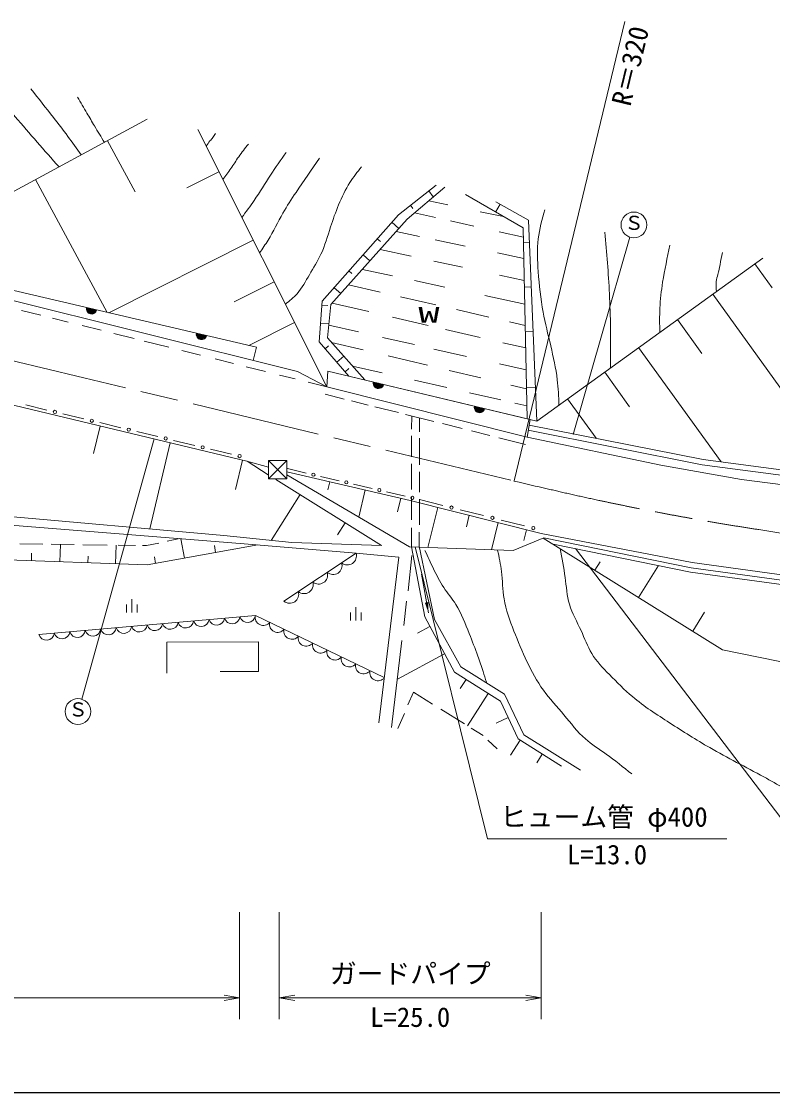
# Model space of a CAD drawing. Units: millimetres, scale not verified. Extents: x 40000 to 680000, y 20000 to 380000.
# Drawn here: x 186872 to 256994, y 205000 to 304984 of the extents above; entities that cross this region are included whole.
import ezdxf
from ezdxf.enums import TextEntityAlignment as Align

# ---------------------------------------------------------------- set-up
doc = ezdxf.new("R2010")
doc.units = ezdxf.units.MM
doc.header["$LTSCALE"] = 1000
doc.linetypes.add('CHAIN', pattern=[18.5, 12, -1.5, 3.5, -1.5])
for name, color, linetype, lineweight in [('M-BGD', 7, 'Continuous', 13), ('M-BMK', 2, 'CHAIN', 13), ('M-STR-HTXT', 7, 'Continuous', 13), ('M-STR-STR3', 7, 'Continuous', 13), ('M-STR-STRC', 7, 'Continuous', 13), ('M-TTL-BAND', 7, 'Continuous', 25)]:
    doc.layers.add(name, color=color, linetype=linetype, lineweight=lineweight)
doc.styles.add('ＭＳ ゴシック', font='')
doc.styles.get('ＭＳ ゴシック').set_extended_font_data('MS Gothic')

# ---------------------------------------------------------------- blocks, each defined once
blk = doc.blocks.new('filled_arrow')
at = {"color": 0, "linetype": 'Continuous', "lineweight": -2}
blk.add_solid([(7.5, 1.25), (0, 0), (7.5, -1.25)], dxfattribs=at)
blk = doc.blocks.new('open_arrow')
at = {"color": 0, "linetype": 'Continuous', "lineweight": -2}
blk.add_lwpolyline([(7.5, 1.25), (0, 0), (7.5, -1.25)], dxfattribs=at)

msp = doc.modelspace()

# ---------------------------------------------------------------- linework, layer by layer
at = {"layer": 'M-BGD'}
for p, q in [((177429, 284411), (198614, 295846)), ((215385, 270864), (203333, 294892)), ((197479, 289077), (194906, 293844)), ((194873, 277828), (188186, 290217)), ((202317, 289439), (205314, 290942)), ((225599, 289713), (222059, 286934)), ((222886, 286537), (226394, 289515)), ((225324, 288607), (224892, 289158)), ((224890, 288238), (226669, 287862)), ((228313, 288820), (233707, 285709)), ((234203, 286437), (231159, 288158)), ((223422, 287515), (223184, 287818)), ((223573, 287120), (225513, 286683)), ((229693, 287224), (231881, 286762)), ((231143, 287188), (231562, 287930)), ((222059, 286934), (214944, 278859)), ((215771, 278561), (222886, 286537)), ((222108, 285665), (221451, 286244)), ((226928, 286365), (229117, 285872)), ((234996, 267686), (234203, 286437)), ((221843, 285367), (224035, 284907)), ((231463, 285344), (233726, 284835)), ((233707, 285709), (234088, 267903)), ((195029, 277792), (208517, 284557)), ((220399, 284427), (220090, 284700)), ((225508, 284599), (228287, 284016)), ((233736, 284360), (234290, 284383)), ((219406, 282636), (218768, 283199)), ((220362, 283708), (223268, 283078)), ((231306, 283382), (233768, 282866)), ((225380, 282620), (228043, 282042)), ((234996, 267686), (256071, 282888)), ((256946, 280128), (255338, 282359)), ((177852, 281001), (212653, 272293)), ((178031, 281754), (208820, 274578)), ((217723, 281440), (217439, 281691)), ((218697, 281841), (221524, 281234)), ((231505, 281291), (233812, 280791)), ((206727, 278808), (210461, 280681)), ((216677, 279576), (216057, 280122)), ((217414, 280403), (220351, 279725)), ((223579, 280793), (226401, 280187)), ((233825, 280182), (234467, 280209)), ((222256, 279286), (225547, 278527)), ((230132, 279386), (233859, 278585)), ((263812, 262319), (251403, 279521)), ((145845, 278790), (207906, 263939)), ((188673, 277565), (186886, 278013)), ((214944, 278859), (214679, 275087)), ((215473, 278462), (214919, 278501)), ((215440, 275451), (215771, 278561)), ((215887, 278691), (219291, 277902)), ((227474, 278083), (230519, 277380)), ((191245, 276920), (189778, 277288)), ((221512, 277387), (224844, 276614)), ((250400, 273996), (248122, 277154)), ((194303, 276153), (192544, 276594)), ((208098, 274746), (212365, 276886)), ((215580, 276766), (214801, 276821)), ((215565, 276624), (218324, 275999)), ((226466, 276238), (229708, 275486)), ((232448, 276936), (233902, 276600)), ((233915, 276002), (234643, 276032)), ((197412, 275373), (195513, 275849)), ((200624, 274567), (198341, 275140)), ((214679, 275087), (217425, 271883)), ((218938, 271522), (215440, 275451)), ((215833, 275010), (218760, 274316)), ((220569, 275491), (223566, 274812)), ((231813, 274998), (233947, 274504)), ((203588, 273824), (201842, 274261)), ((208820, 274578), (208508, 273330)), ((215539, 274690), (215240, 274433)), ((225383, 274400), (228413, 273714)), ((252184, 263865), (244489, 274533)), ((206683, 273047), (204950, 273482)), ((216973, 273729), (216322, 273170)), ((221118, 273757), (224790, 272887)), ((231506, 273013), (233990, 272451)), ((209642, 272305), (207838, 272758)), ((212413, 271610), (210964, 271973)), ((212653, 272293), (215385, 270864)), ((215385, 270864), (215487, 272346)), ((215487, 272346), (234364, 267837)), ((215487, 272346), (234996, 267686)), ((217426, 272572), (217085, 272280)), ((217786, 272815), (220562, 272182)), ((226816, 272407), (229749, 271711)), ((243646, 269024), (241321, 272249)), ((215385, 270864), (213653, 271299)), ((223580, 271493), (226574, 270810)), ((232554, 271046), (234028, 270697)), ((215215, 270185), (217011, 269736)), ((215385, 270864), (234082, 266186)), ((228706, 270324), (231613, 269660)), ((234026, 270797), (234863, 270832)), ((187289, 269181), (189259, 268710)), ((217690, 269566), (219249, 269176)), ((219872, 269020), (222088, 268465)), ((232937, 269358), (234062, 269101)), ((240512, 266074), (237859, 269752)), ((190737, 268356), (192707, 267885)), ((222727, 268305), (225369, 267644)), ((223302, 268162), (223299, 266914)), ((224041, 267977), (224038, 266683)), ((193599, 264648), (194213, 267216)), ((194185, 267531), (196155, 267060)), ((226194, 267438), (228011, 266983)), ((234082, 266186), (234364, 267837)), ((234275, 267313), (250513, 264087)), ((197632, 266706), (199603, 266235)), ((223298, 266313), (223294, 264327)), ((224037, 266082), (224031, 263588)), ((228887, 266764), (230609, 266333)), ((231433, 266127), (233913, 265506)), ((234082, 266186), (246557, 263560)), ((250431, 263593), (234178, 266823)), ((198849, 257615), (200771, 265647)), ((201080, 265881), (203050, 265410)), ((204528, 265056), (206498, 264585)), ((206859, 261307), (207511, 264034)), ((211641, 263996), (209941, 263996)), ((209941, 263996), (209941, 262296)), ((211641, 263996), (209941, 262296)), ((209941, 263996), (211641, 262296)), ((211641, 262296), (211641, 263996)), ((250513, 264087), (263881, 262309)), ((207906, 263939), (209941, 263380)), ((209903, 262668), (207940, 263931)), ((211709, 263241), (213468, 262830)), ((223292, 263680), (223287, 261278)), ((246557, 263560), (254091, 262222)), ((263815, 261814), (250431, 263593)), ((209941, 262296), (211641, 262296)), ((220490, 256053), (210621, 262237)), ((211641, 262949), (223148, 260273)), ((211641, 262649), (223099, 255954)), ((214788, 262521), (216547, 262110)), ((215491, 261249), (215668, 262012)), ((224030, 262941), (224026, 261047)), ((254091, 262222), (265887, 260686)), ((217866, 261801), (219626, 261390)), ((218362, 258722), (218949, 261249)), ((220945, 261082), (222705, 260671)), ((166331, 260513), (205771, 256998)), ((210197, 256532), (212884, 260819)), ((221993, 259204), (222288, 260473)), ((223148, 260273), (235402, 257194)), ((223286, 260585), (223281, 258460)), ((224024, 260400), (224019, 257998)), ((224024, 260362), (226205, 259814)), ((224807, 255890), (225744, 259621)), ((227841, 259403), (230022, 258855)), ((176549, 258701), (207303, 256259)), ((216374, 257056), (217083, 258188)), ((228414, 257813), (228682, 258883)), ((230745, 255667), (231383, 258204)), ((231658, 258444), (233839, 257896)), ((205771, 256998), (212112, 256330)), ((223280, 257721), (223276, 255947)), ((224017, 257305), (224014, 256007)), ((233771, 256546), (234021, 257541)), ((235402, 257194), (249487, 254479)), ((186722, 256226), (188883, 256195)), ((189646, 256185), (191810, 256154)), ((190525, 256172), (190467, 254544)), ((192612, 256142), (194890, 256110)), ((195704, 256099), (195643, 254361)), ((195892, 256096), (197535, 256073)), ((198177, 256064), (198533, 256058)), ((198533, 256058), (199687, 256298)), ((198614, 254257), (208951, 256118)), ((200470, 256461), (201657, 256707)), ((201762, 256699), (202089, 254882)), ((204881, 256072), (205001, 255407)), ((207303, 256259), (218115, 255338)), ((212112, 256330), (220490, 256053)), ((224014, 256007), (225419, 249170)), ((232774, 255591), (235633, 256780)), ((235589, 256761), (252327, 246339)), ((235633, 256780), (249406, 253985)), ((236500, 256194), (249341, 253590)), ((187825, 255353), (187800, 254638)), ((193087, 255080), (193064, 254452)), ((199283, 255018), (199395, 254397)), ((211376, 250870), (218115, 255338)), ((211376, 250870), (218115, 255338)), ((218115, 255338), (222119, 254977)), ((222119, 254977), (220237, 239520)), ((222980, 251831), (223312, 255120)), ((223099, 255954), (232774, 255591)), ((223276, 255947), (224532, 249392)), ((181595, 254857), (198614, 254257)), ((240885, 254531), (240406, 253762)), ((246331, 254201), (244479, 251226)), ((249406, 253985), (264091, 251964)), ((249487, 254479), (264148, 252461)), ((224227, 253378), (224874, 249775)), ((249341, 253590), (264041, 251567)), ((197178, 251069), (197178, 249819)), ((196678, 250569), (196678, 249819)), ((197678, 249819), (197678, 250569)), ((218085, 250317), (218085, 249067)), ((222562, 248601), (222832, 250870)), ((188500, 247766), (208715, 249540)), ((188500, 247766), (208715, 249540)), ((208715, 249540), (220750, 243730)), ((208715, 249540), (220750, 243730)), ((217585, 249817), (217585, 249067)), ((218585, 249067), (218585, 249817)), ((224532, 249392), (227303, 244255)), ((225419, 249170), (227887, 244754)), ((250641, 249848), (249537, 248076)), ((223849, 247881), (225009, 248507)), ((200437, 247027), (209011, 247064)), ((200437, 244144), (200437, 247027)), ((209011, 247064), (209011, 244292)), ((221428, 239081), (222395, 247206)), ((221964, 243581), (226381, 245965)), ((252327, 246339), (270974, 242492)), ((209011, 244292), (205426, 244292)), ((227303, 244255), (231590, 241520)), ((227887, 244754), (231960, 242186)), ((227844, 242722), (228383, 243566)), ((222955, 241179), (223460, 242370)), ((223460, 242370), (225246, 241264)), ((228520, 239237), (230444, 242252)), ((231960, 242186), (233771, 238379)), ((231590, 241520), (233253, 238010)), ((222019, 238970), (222618, 240384)), ((226028, 240780), (228243, 239408)), ((231204, 239494), (232303, 240015)), ((228854, 239030), (229964, 238342)), ((233253, 238010), (237281, 235460)), ((233771, 238379), (239055, 235090)), ((230424, 237908), (231295, 237086)), ((232527, 236504), (233415, 237907)), ((234988, 235790), (235495, 236591))]:
    msp.add_line(p, q, dxfattribs=at)
for centre in [(189998, 268533), (193446, 267708), (196894, 266883), (200341, 266058), (203789, 265233), (207237, 264408), (214128, 262675), (217207, 261956), (220286, 261236), (223364, 260516), (227023, 259609), (230840, 258650), (234657, 257691)]:
    msp.add_circle(centre, 150, dxfattribs=at)
for centre, radius, start, end in [((193425, 278166), 500, 166.87955, 346.87955), ((193425, 278166), 500, 166.87955, 346.87955), ((193425, 278166), 450, 166.87955, 346.87955), ((193425, 278166), 400, 166.87955, 346.87955), ((193425, 278166), 350, 166.87955, 346.87955), ((193425, 278166), 300, 166.87955, 346.87955), ((193425, 278166), 250, 166.87955, 346.87955), ((193425, 278166), 200, 166.87955, 346.87955), ((193425, 278166), 150, 166.87955, 346.87955), ((193425, 278166), 100, 166.87955, 346.87955), ((193425, 278166), 50, 166.87955, 346.87955), ((203688, 275774), 500, 166.87955, 346.87955), ((203688, 275774), 500, 166.87955, 346.87955), ((203688, 275774), 450, 166.87955, 346.87955), ((203688, 275774), 400, 166.87955, 346.87955), ((203688, 275774), 350, 166.87955, 346.87955), ((203688, 275774), 300, 166.87955, 346.87955), ((203688, 275774), 250, 166.87955, 346.87955), ((203688, 275774), 200, 166.87955, 346.87955), ((203688, 275774), 150, 166.87955, 346.87955), ((203688, 275774), 100, 166.87955, 346.87955), ((203688, 275774), 50, 166.87955, 346.87955), ((220206, 271219), 500, 166.56497, 346.56497), ((220206, 271219), 500, 166.56497, 346.56497), ((220206, 271219), 450, 166.56497, 346.56497), ((220206, 271219), 400, 166.56497, 346.56497), ((220206, 271219), 350, 166.56497, 346.56497), ((220206, 271219), 300, 166.56497, 346.56497), ((220206, 271219), 250, 166.56497, 346.56497), ((220206, 271219), 200, 166.56497, 346.56497), ((220206, 271219), 150, 166.56497, 346.56497), ((220206, 271219), 100, 166.56497, 346.56497), ((220206, 271219), 50, 166.56497, 346.56497), ((229645, 268964), 500, 166.56497, 346.56497), ((229645, 268964), 500, 166.56497, 346.56497), ((229645, 268964), 450, 166.56497, 346.56497), ((229645, 268964), 400, 166.56497, 346.56497), ((229645, 268964), 350, 166.56497, 346.56497), ((229645, 268964), 300, 166.56497, 346.56497), ((229645, 268964), 250, 166.56497, 346.56497), ((229645, 268964), 200, 166.56497, 346.56497), ((229645, 268964), 150, 166.56497, 346.56497), ((229645, 268964), 100, 166.56497, 346.56497), ((229645, 268964), 50, 166.56497, 346.56497), ((217306, 255095), 845, 230.38646, 16.69902), ((215958, 254201), 845, 230.38646, 16.69902), ((214610, 253308), 845, 230.38646, 16.69902), ((213262, 252414), 845, 230.38646, 16.69902), ((211914, 251521), 845, 230.38646, 16.69902), ((202205, 249107), 738, 195.77176, 354.25811), ((203649, 249233), 738, 195.77176, 354.25811), ((205093, 249360), 738, 195.77176, 354.25811), ((206537, 249487), 738, 195.77176, 354.25811), ((207981, 249613), 738, 195.77176, 354.25811), ((209453, 249360), 759, 166.34396, 322.12073), ((190654, 248093), 738, 195.77176, 354.25811), ((192098, 248220), 738, 195.77176, 354.25811), ((193542, 248346), 738, 195.77176, 354.25811), ((194986, 248473), 738, 195.77176, 354.25811), ((196430, 248600), 738, 195.77176, 354.25811), ((197874, 248727), 738, 195.77176, 354.25811), ((199318, 248853), 738, 195.77176, 354.25811), ((200762, 248980), 738, 195.77176, 354.25811), ((210790, 248715), 759, 166.34396, 322.12073), ((212127, 248069), 759, 166.34396, 322.12073), ((189210, 247966), 738, 195.77176, 354.25811), ((213464, 247424), 759, 166.34396, 322.12073), ((214802, 246778), 759, 166.34396, 322.12073), ((216139, 246133), 759, 166.34396, 322.12073), ((217476, 245487), 759, 166.34396, 322.12073), ((218813, 244842), 759, 166.34396, 322.12073), ((220150, 244196), 759, 166.34396, 322.12073)]:
    msp.add_arc(centre, radius, start, end, dxfattribs=at)
for points, knots in [([(182706, 299749), (183204, 299293), (183702, 298837), (184183, 298363), (184919, 297637), (185613, 296869), (186295, 296090), (186982, 295306), (187655, 294512), (188338, 293725), (189015, 292947), (189700, 292175), (190385, 291404)], [0, 0, 0, 0, 1, 1, 1, 2, 2, 2, 3, 3, 3, 4, 4, 4, 4]), ([(192447, 292517), (192039, 293100), (191631, 293682), (191209, 294253), (190768, 294851), (190311, 295436), (189854, 296021), (189159, 296911), (188462, 297798), (187764, 298685)], [0, 0, 0, 0, 1, 1, 1, 2, 2, 2, 3, 3, 3, 3]), ([(194624, 293692), (194311, 294203), (193999, 294713), (193692, 295227), (193454, 295626), (193219, 296027), (192983, 296428), (192692, 296920), (192401, 297411), (192109, 297902)], [0, 0, 0, 0, 1, 1, 1, 2, 2, 2, 3, 3, 3, 3]), ([(204118, 293327), (204233, 293497), (204348, 293666), (204474, 293827), (204559, 293936), (204650, 294040), (204732, 294150), (204825, 294274), (204908, 294406), (204990, 294537)], [0, 0, 0, 0, 1, 1, 1, 2, 2, 2, 3, 3, 3, 3]), ([(205671, 290232), (205921, 290567), (206172, 290903), (206410, 291247), (206661, 291610), (206898, 291983), (207152, 292344), (207439, 292752), (207747, 293144), (208055, 293537)], [0, 0, 0, 0, 1, 1, 1, 2, 2, 2, 3, 3, 3, 3]), ([(207449, 286686), (207841, 287212), (208234, 287738), (208603, 288279), (209130, 289050), (209611, 289851), (210119, 290634), (210588, 291354), (211079, 292058), (211571, 292763)], [0, 0, 0, 0, 1, 1, 1, 2, 2, 2, 3, 3, 3, 3]), ([(209105, 283385), (209375, 283775), (209645, 284166), (209894, 284569), (210394, 285385), (210805, 286254), (211281, 287086), (211660, 287748), (212080, 288387), (212506, 289021), (213227, 290094), (213964, 291154), (214700, 292215)], [0, 0, 0, 0, 1, 1, 1, 2, 2, 2, 3, 3, 3, 4, 4, 4, 4]), ([(211511, 278588), (211896, 278897), (212280, 279207), (212603, 279569), (213069, 280093), (213406, 280727), (213765, 281344), (214133, 281977), (214523, 282592), (214829, 283247), (215208, 284059), (215457, 284934), (215732, 285795), (215955, 286494), (216196, 287183), (216474, 287860), (216773, 288585), (217116, 289297), (217539, 289956), (217862, 290461), (218233, 290935), (218603, 291408)], [0, 0, 0, 0, 1, 1, 1, 2, 2, 2, 3, 3, 3, 4, 4, 4, 5, 5, 5, 6, 6, 6, 7, 7, 7, 7]), ([(237054, 269171), (237020, 269962), (236987, 270753), (236893, 271537), (236767, 272601), (236530, 273652), (236281, 274698), (236029, 275751), (235765, 276800), (235571, 277860), (235343, 279104), (235211, 280364), (235119, 281634), (235045, 282658), (234997, 283689), (235119, 284698), (235230, 285613), (235481, 286511), (235732, 287408)], [0, 0, 0, 0, 1, 1, 1, 2, 2, 2, 3, 3, 3, 4, 4, 4, 5, 5, 5, 6, 6, 6, 6]), ([(241853, 272633), (241865, 273880), (241876, 275128), (241861, 276376), (241849, 277441), (241817, 278506), (241764, 279569), (241670, 281486), (241507, 283399), (241345, 285311)], [0, 0, 0, 0, 1, 1, 1, 2, 2, 2, 3, 3, 3, 3]), ([(246464, 275958), (246451, 276711), (246439, 277464), (246474, 278215), (246512, 279024), (246606, 279832), (246732, 280634), (246914, 281793), (247162, 282939), (247409, 284086)], [0, 0, 0, 0, 1, 1, 1, 2, 2, 2, 3, 3, 3, 3]), ([(251744, 279767), (251717, 280080), (251689, 280393), (251732, 280698), (251764, 280927), (251835, 281150), (251893, 281376), (251971, 281675), (252028, 281977), (252087, 282279), (252160, 282656), (252236, 283032), (252313, 283408)], [0, 0, 0, 0, 1, 1, 1, 2, 2, 2, 3, 3, 3, 4, 4, 4, 4]), ([(224543, 255597), (224804, 255029), (225064, 254462), (225336, 253898), (225626, 253296), (225928, 252698), (226298, 252143), (226658, 251603), (227083, 251104), (227430, 250558), (227963, 249721), (228313, 248773), (228676, 247841), (228948, 247141), (229228, 246451), (229484, 245749), (229658, 245273), (229821, 244792), (229972, 244309), (230076, 243977), (230175, 243643), (230274, 243310)], [0, 0, 0, 0, 1, 1, 1, 2, 2, 2, 3, 3, 3, 4, 4, 4, 5, 5, 5, 6, 6, 6, 7, 7, 7, 7]), ([(231322, 255645), (231467, 254982), (231612, 254319), (231691, 253647), (231792, 252797), (231789, 251933), (231924, 251091), (232090, 250056), (232465, 249056), (232853, 248072), (233230, 247112), (233620, 246167), (234061, 245238), (234502, 244309), (234994, 243397), (235594, 242566), (236181, 241753), (236870, 241017), (237522, 240244), (238168, 239476), (238776, 238670), (239519, 238014), (240114, 237489), (240794, 237059), (241447, 236597), (242274, 236012), (243057, 235375), (243840, 234738)], [0, 0, 0, 0, 1, 1, 1, 2, 2, 2, 3, 3, 3, 4, 4, 4, 5, 5, 5, 6, 6, 6, 7, 7, 7, 8, 8, 8, 9, 9, 9, 9]), ([(237164, 255781), (237337, 254888), (237510, 253995), (237627, 253086), (237736, 252240), (237797, 251379), (238037, 250574), (238291, 249726), (238743, 248940), (239116, 248119), (239443, 247399), (239709, 246652), (240111, 245987), (240551, 245261), (241153, 244633), (241756, 244017), (242459, 243298), (243161, 242595), (243921, 241957), (244998, 241052), (246190, 240279), (247380, 239513), (248618, 238717), (249854, 237928), (251125, 237197), (252780, 236244), (254494, 235388), (256171, 234467), (257455, 233763), (258717, 233020), (259979, 232278)], [0, 0, 0, 0, 1, 1, 1, 2, 2, 2, 3, 3, 3, 4, 4, 4, 5, 5, 5, 6, 6, 6, 7, 7, 7, 8, 8, 8, 9, 9, 9, 10, 10, 10, 10])]:
    msp.add_open_spline(points, degree=3, knots=knots, dxfattribs=at)
at = {"layer": 'M-BMK'}
msp.add_line((166919, 277920), (232840, 262080), dxfattribs=at)
msp.add_open_spline([(232840, 262080), (235484, 261464), (238128, 260848), (240782, 260278), (244133, 259559), (247500, 258913), (250877, 258334), (254832, 257655), (258802, 257067), (262772, 256480)], degree=3, knots=[0, 0, 0, 0, 1, 1, 1, 2, 2, 2, 3, 3, 3, 3], dxfattribs=at)
at = {"layer": 'M-STR-HTXT'}
msp.add_line((232856, 262108), (243198, 304984), dxfattribs=at)
at = {"layer": 'M-STR-STR3'}
for p, q in [((223628, 255934), (230378, 228694)), ((230378, 228694), (252716, 228694)), ((207237, 221842), (207237, 211842)), ((210943, 221842), (210943, 211842)), ((235402, 221842), (235402, 211842)), ((116922, 213842), (207237, 213842)), ((210943, 213842), (235402, 213842))]:
    msp.add_line(p, q, dxfattribs=at)
at = {"layer": 'M-STR-STRC'}
for p, q in [((243674, 284850), (238365, 266437)), ((192512, 241713), (199271, 266009)), ((259171, 228803), (238581, 255772))]:
    msp.add_line(p, q, dxfattribs=at)
for centre in [(244049, 285989), (192150, 240569)]:
    msp.add_circle(centre, 1200, dxfattribs=at)
at = {"layer": 'M-TTL-BAND'}
msp.add_line((40000, 205000), (579000, 205000), dxfattribs=at)

# ---------------------------------------------------------------- block references
at = {"layer": 'M-BGD', "xscale": 133, "yscale": 133, "rotation": 100.2}
msp.add_blockref('filled_arrow', (224874, 249775), dxfattribs=at)
at = {"layer": 'M-STR-STR3', "xscale": 193, "yscale": 193, "rotation": 180}
for p in [(207237, 213842), (235402, 213842)]:
    msp.add_blockref('open_arrow', p, dxfattribs=at)
at = {"layer": 'M-STR-STR3', "xscale": 193, "yscale": 193}
msp.add_blockref('open_arrow', (210943, 213842), dxfattribs=at)

# ---------------------------------------------------------------- texts
at = {"layer": 'M-BGD', "style": 'ＭＳ ゴシック', "width": 2}
msp.add_text('W', height=1466, dxfattribs=at).set_placement((223919, 277592), align=Align.MIDDLE_LEFT)
at = {"layer": 'M-STR-HTXT', "style": 'ＭＳ ゴシック'}
msp.add_text('R＝320', height=1833, rotation=76.439, dxfattribs=at).set_placement((244250, 296849), align=Align.BOTTOM_LEFT)
at = {"layer": 'M-STR-STR3', "style": 'ＭＳ ゴシック'}
for s, p in [('ヒューム管 φ400', (231547, 229268)), ('L=13.0', (237797, 225756)), ('ガードパイプ', (215672, 214638)), ('L=25.0', (219422, 210579))]:
    msp.add_text(s, height=1833, dxfattribs=at).set_placement(p, align=Align.BOTTOM_LEFT)
at = {"layer": 'M-STR-STRC', "style": 'ＭＳ ゴシック'}
for p in [(243159, 285128), (191260, 239708)]:
    msp.add_text('Ｓ', height=1320, dxfattribs=at).set_placement(p, align=Align.BOTTOM_LEFT)

doc.saveas('drawing.dxf')
